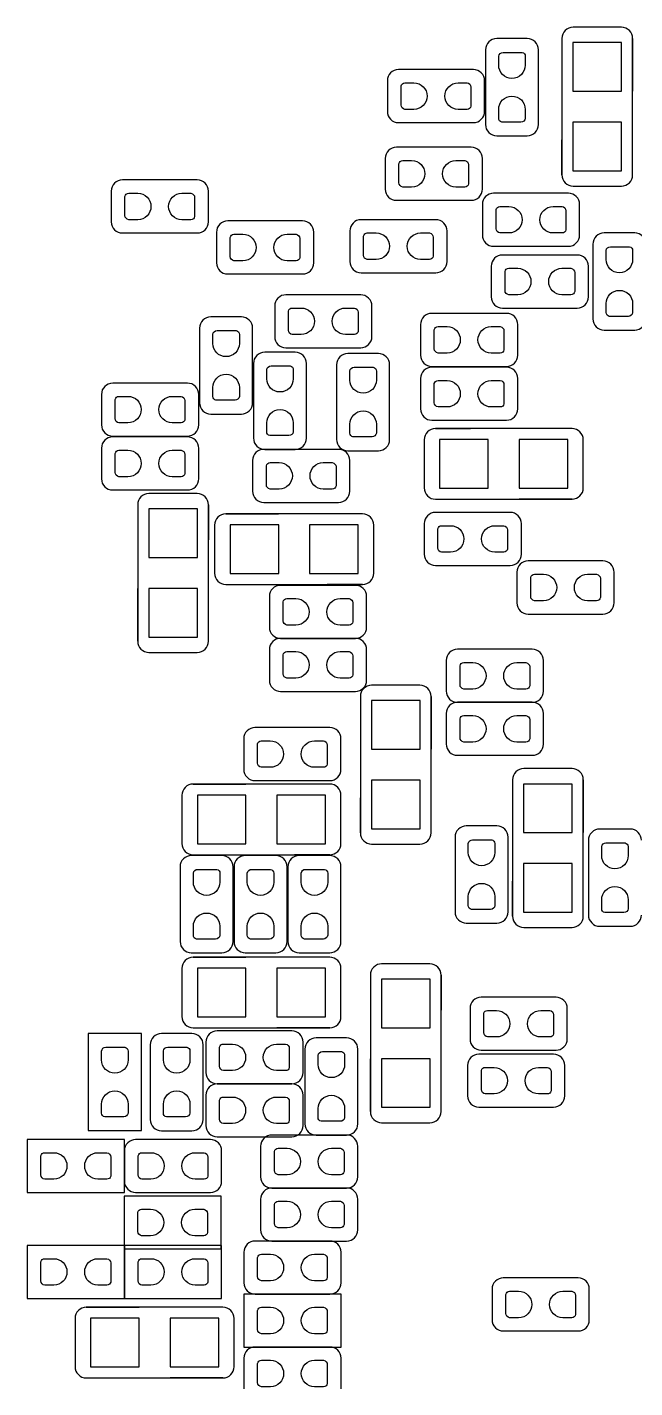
# Model space of a CAD drawing. Extents: x 24 to 162, y 5 to 143.
# Drawn here: x 42.16 to 49.03, y 13.54 to 28.94 of the extents above; entities that cross this region are included whole.
import ezdxf

# ---------------------------------------------------------------- set-up
doc = ezdxf.new("R2010")
doc.units = 0
for name, color, linetype in [('PG_ASSEMBLY_BOTTOM', 211, 'CONTINUOUS'), ('PG_SILKSCREEN_BOTTOM', 243, 'CONTINUOUS'), ('PIN_BOTTOM', 1, 'CONTINUOUS')]:
    doc.layers.add(name, color=color, linetype=linetype)

msp = doc.modelspace()

# ---------------------------------------------------------------- linework, layer by layer
at = {"layer": 'PG_ASSEMBLY_BOTTOM'}
for points in [[(47.470822, 28.814522, 0.414201), (47.343822, 28.687522, 0.414201)], [(47.944024, 28.687522, 0.41374), (47.817024, 28.814522, 0.41374)], [(48.335692, 28.944062, 0.414454), (48.208692, 28.817062, 0.414454)], [(49.008792, 28.817062, 0.414549), (48.881792, 28.944062, 0.414549)], [(46.360588, 28.464256, 0.41386), (46.233588, 28.337256, 0.41386)], [(47.333916, 28.337256, 0.413925), (47.206916, 28.464256, 0.413925)], [(46.233588, 27.991054, 0.414112), (46.360588, 27.864054, 0.414112)], [(47.206916, 27.864054, 0.414177), (47.333916, 27.991054, 0.414177)], [(47.343822, 27.841194, 0.414296), (47.470822, 27.714194, 0.414296)], [(47.817024, 27.714194, 0.413836), (47.944024, 27.841194, 0.413836)], [(46.335696, 27.584146, 0.414195), (46.208696, 27.457146, 0.414195)], [(47.30877, 27.457146, 0.414318), (47.18177, 27.584146, 0.414318)], [(48.208692, 27.271218, 0.414269), (48.335692, 27.144218, 0.414269)], [(48.881792, 27.144218, 0.414364), (49.008792, 27.271218, 0.414364)], [(43.23588, 27.214322, 0.414207), (43.10888, 27.087322, 0.414207)], [(44.209208, 27.087322, 0.414155), (44.082208, 27.214322, 0.414155)], [(46.208696, 27.110944, 0.414109), (46.335696, 26.983944, 0.414109)], [(47.18177, 26.983944, 0.414232), (47.30877, 27.110944, 0.414232)], [(47.43577, 27.064208, 0.414214), (47.30877, 26.937208, 0.414214)], [(48.408844, 26.937208, 0.414109), (48.281844, 27.064208, 0.414109)], [(43.10888, 26.74112, 0.413882), (43.23588, 26.61412, 0.413882)], [(44.082208, 26.61412, 0.413829), (44.209208, 26.74112, 0.413829)], [(44.426886, 26.75001, 0.414235), (44.299886, 26.62301, 0.414235)], [(45.400214, 26.62301, 0.414164), (45.273214, 26.75001, 0.414164)], [(45.935646, 26.764234, 0.413983), (45.808646, 26.637234, 0.413983)], [(46.90872, 26.637234, 0.41426), (46.78172, 26.764234, 0.41426)], [(47.30877, 26.591006, 0.414318), (47.43577, 26.464006, 0.414318)], [(48.281844, 26.464006, 0.414214), (48.408844, 26.591006, 0.414214)], [(48.685958, 26.61412, 0.414247), (48.558958, 26.48712, 0.414247)], [(49.15916, 26.48712, 0.414149), (49.03216, 26.61412, 0.414149)], [(47.5361, 26.364438, 0.414367), (47.4091, 26.237438, 0.414367)], [(48.509174, 26.237438, 0.414029), (48.382174, 26.364438, 0.414029)], [(44.299886, 26.276808, 0.413872), (44.426886, 26.149808, 0.413872)], [(45.273214, 26.149808, 0.413802), (45.400214, 26.276808, 0.413802)], [(45.808646, 26.291032, 0.414167), (45.935646, 26.164032, 0.414167)], [(46.78172, 26.164032, 0.414444), (46.90872, 26.291032, 0.414444)], [(45.085762, 25.914096, 0.414373), (44.958762, 25.787096, 0.414373)], [(46.058836, 25.787096, 0.414293), (45.931836, 25.914096, 0.414293)], [(47.4091, 25.891236, 0.414398), (47.5361, 25.764236, 0.414398)], [(48.382174, 25.764236, 0.41406), (48.509174, 25.891236, 0.41406)], [(44.235624, 25.664414, 0.414063), (44.108624, 25.537414, 0.414063)], [(44.708826, 25.537414, 0.41421), (44.581826, 25.664414, 0.41421)], [(46.736, 25.704292, 0.414438), (46.609, 25.577292, 0.414438)], [(47.709074, 25.577292, 0.414407), (47.582074, 25.704292, 0.414407)], [(48.558958, 25.641046, 0.414278), (48.685958, 25.514046, 0.414278)], [(49.03216, 25.514046, 0.41418), (49.15916, 25.641046, 0.41418)], [(44.958762, 25.440894, 0.414134), (45.085762, 25.313894, 0.414134)], [(45.931836, 25.313894, 0.414054), (46.058836, 25.440894, 0.414054)], [(44.845732, 25.264364, 0.414306), (44.718732, 25.137364, 0.414306)], [(45.318934, 25.137364, 0.414121), (45.191934, 25.264364, 0.414121)], [(45.785786, 25.249378, 0.414367), (45.658786, 25.122378, 0.414367)], [(46.258988, 25.122378, 0.414017), (46.131988, 25.249378, 0.414017)], [(46.609, 25.23109, 0.41402), (46.736, 25.10409, 0.41402)], [(47.582074, 25.10409, 0.413989), (47.709074, 25.23109, 0.413989)], [(46.736, 25.094438, 0.414214), (46.609, 24.967438, 0.414214)], [(47.709074, 24.967438, 0.414183), (47.582074, 25.094438, 0.414183)], [(43.125644, 24.914098, 0.414189), (42.998644, 24.787098, 0.414189)], [(44.098718, 24.787098, 0.414472), (43.971718, 24.914098, 0.414472)], [(44.108624, 24.69134, 0.414217), (44.235624, 24.56434, 0.414217)], [(44.581826, 24.56434, 0.414364), (44.708826, 24.69134, 0.414364)], [(46.609, 24.621236, 0.414244), (46.736, 24.494236, 0.414244)], [(47.582074, 24.494236, 0.414214), (47.709074, 24.621236, 0.414214)], [(42.998644, 24.440896, 0.413955), (43.125644, 24.313896, 0.413955)], [(43.971718, 24.313896, 0.414238), (44.098718, 24.440896, 0.414238)], [(46.777148, 24.400256, 0.414395), (46.650148, 24.273256, 0.414395)], [(48.449992, 24.273256, 0.41418), (48.322992, 24.400256, 0.41418)], [(43.125644, 24.304244, 0.413965), (42.998644, 24.177244, 0.413965)], [(44.098718, 24.177244, 0.414247), (43.971718, 24.304244, 0.414247)], [(44.718732, 24.29129, 0.414306), (44.845732, 24.16429, 0.414306)], [(45.191934, 24.16429, 0.414121), (45.318934, 24.29129, 0.414121)], [(45.658786, 24.276304, 0.41441), (45.785786, 24.149304, 0.41441)], [(46.131988, 24.149304, 0.41406), (46.258988, 24.276304, 0.41406)], [(44.835826, 24.16429, 0.414173), (44.708826, 24.03729, 0.414173)], [(45.8089, 24.03729, 0.413897), (45.6819, 24.16429, 0.413897)], [(42.998644, 23.831042, 0.41418), (43.125644, 23.704042, 0.41418)], [(43.971718, 23.704042, 0.414463), (44.098718, 23.831042, 0.414463)], [(46.650148, 23.726902, 0.414247), (46.777148, 23.599902, 0.414247)], [(48.322992, 23.599902, 0.414032), (48.449992, 23.726902, 0.414032)], [(43.535854, 23.664164, 0.414155), (43.408854, 23.537164, 0.414155)], [(44.209208, 23.537164, 0.414143), (44.082208, 23.664164, 0.414143)], [(44.708826, 23.691088, 0.41453), (44.835826, 23.564088, 0.41453)], [(45.6819, 23.564088, 0.414253), (45.8089, 23.691088, 0.414253)], [(44.406058, 23.434294, 0.414269), (44.279058, 23.307294, 0.414269)], [(46.078902, 23.307294, 0.414023), (45.951902, 23.434294, 0.414023)], [(46.776894, 23.450042, 0.414198), (46.649894, 23.323042, 0.414198)], [(47.750222, 23.323042, 0.414103), (47.623222, 23.450042, 0.414103)], [(46.649894, 22.97684, 0.413934), (46.776894, 22.84984, 0.413934)], [(47.623222, 22.84984, 0.413839), (47.750222, 22.97684, 0.413839)], [(47.82693, 22.900132, 0.414115), (47.69993, 22.773132, 0.414115)], [(48.800004, 22.773132, 0.4143), (48.673004, 22.900132, 0.4143)], [(44.279058, 22.76094, 0.414404), (44.406058, 22.63394, 0.414404)], [(45.951902, 22.63394, 0.414158), (46.078902, 22.76094, 0.414158)], [(45.025818, 22.624288, 0.414164), (44.898818, 22.497288, 0.414164)], [(45.998892, 22.497288, 0.413912), (45.871892, 22.624288, 0.413912)], [(47.69993, 22.42693, 0.414127), (47.82693, 22.29993, 0.414127)], [(48.673004, 22.29993, 0.414312), (48.800004, 22.42693, 0.414312)], [(44.898818, 22.151086, 0.414515), (45.025818, 22.024086, 0.414515)], [(45.871892, 22.024086, 0.414263), (45.998892, 22.151086, 0.414263)], [(43.408854, 21.99132, 0.414284), (43.535854, 21.86432, 0.414284)], [(44.082208, 21.86432, 0.414272), (44.209208, 21.99132, 0.414272)], [(45.025818, 22.024086, 0.414475), (44.898818, 21.897086, 0.414475)], [(45.998892, 21.897086, 0.414223), (45.871892, 22.024086, 0.414223)], [(47.027084, 21.900134, 0.414349), (46.900084, 21.773134, 0.414349)], [(48.000158, 21.773134, 0.41406), (47.873158, 21.900134, 0.41406)], [(44.898818, 21.550884, 0.414204), (45.025818, 21.423884, 0.414204)], [(45.871892, 21.423884, 0.413952), (45.998892, 21.550884, 0.413952)], [(46.055534, 21.493988, 0.414324), (45.928534, 21.366988, 0.414324)], [(46.728888, 21.366988, 0.414515), (46.601888, 21.493988, 0.414515)], [(46.900084, 21.426932, 0.414367), (47.027084, 21.299932, 0.414367)], [(47.873158, 21.299932, 0.414078), (48.000158, 21.426932, 0.414078)], [(47.027084, 21.300186, 0.414269), (46.900084, 21.173186, 0.414269)], [(48.000158, 21.173186, 0.41398), (47.873158, 21.300186, 0.41398)], [(44.73575, 21.014182, 0.414223), (44.60875, 20.887182, 0.414223)], [(45.708824, 20.887182, 0.41418), (45.581824, 21.014182, 0.41418)], [(46.900084, 20.826984, 0.414447), (47.027084, 20.699984, 0.414447)], [(47.873158, 20.699984, 0.414158), (48.000158, 20.826984, 0.414158)], [(44.60875, 20.54098, 0.414247), (44.73575, 20.41398, 0.414247)], [(45.581824, 20.41398, 0.414204), (45.708824, 20.54098, 0.414204)], [(47.776638, 20.54987, 0.414204), (47.649638, 20.42287, 0.414204)], [(48.449992, 20.42287, 0.414383), (48.322992, 20.54987, 0.414383)], [(44.03598, 20.374102, 0.414444), (43.90898, 20.247102, 0.414444)], [(45.708824, 20.247102, 0.414438), (45.581824, 20.374102, 0.414438)], [(47.126906, 19.900392, 0.414286), (46.999906, 19.773392, 0.414286)], [(47.600108, 19.773392, 0.413658), (47.473108, 19.900392, 0.413658)], [(45.928534, 19.821398, 0.414303), (46.055534, 19.694398, 0.414303)], [(46.601888, 19.694398, 0.414494), (46.728888, 19.821398, 0.414494)], [(48.635666, 19.864324, 0.414266), (48.508666, 19.737324, 0.414266)], [(49.108868, 19.737324, 0.414284), (48.981868, 19.864324, 0.414284)], [(43.90898, 19.701002, 0.41438), (44.03598, 19.574002, 0.41438)], [(45.581824, 19.574002, 0.414373), (45.708824, 19.701002, 0.414373)], [(44.01566, 19.56435, 0.414217), (43.88866, 19.43735, 0.414217)], [(44.488862, 19.43735, 0.414254), (44.361862, 19.56435, 0.414254)], [(44.625768, 19.56435, 0.414383), (44.498768, 19.43735, 0.414383)], [(45.09897, 19.43735, 0.414087), (44.97197, 19.56435, 0.414087)], [(45.235622, 19.56435, 0.414158), (45.108622, 19.43735, 0.414158)], [(45.708824, 19.43735, 0.414312), (45.581824, 19.56435, 0.414312)], [(46.999906, 18.927318, 0.414771), (47.126906, 18.800318, 0.414771)], [(47.473108, 18.800318, 0.41414), (47.600108, 18.927318, 0.41414)], [(47.649638, 18.877026, 0.414044), (47.776638, 18.750026, 0.414044)], [(48.322992, 18.750026, 0.414223), (48.449992, 18.877026, 0.414223)], [(48.508666, 18.89125, 0.414143), (48.635666, 18.76425, 0.414143)], [(48.981868, 18.76425, 0.414161), (49.108868, 18.89125, 0.414161)], [(43.88866, 18.591276, 0.414174), (44.01566, 18.464276, 0.414174)], [(44.361862, 18.464276, 0.41421), (44.488862, 18.591276, 0.41421)], [(44.498768, 18.591276, 0.41434), (44.625768, 18.464276, 0.41434)], [(44.97197, 18.464276, 0.414044), (45.09897, 18.591276, 0.414044)], [(45.108622, 18.591276, 0.414115), (45.235622, 18.464276, 0.414115)], [(45.581824, 18.464276, 0.414269), (45.708824, 18.591276, 0.414269)], [(44.03598, 18.414238, 0.414235), (43.90898, 18.287238, 0.414235)], [(45.708824, 18.287238, 0.414229), (45.581824, 18.414238, 0.414229)], [(46.169072, 18.339308, 0.41441), (46.042072, 18.212308, 0.41441)], [(46.842426, 18.212308, 0.41414), (46.715426, 18.339308, 0.41414)], [(47.295816, 17.961102, 0.414207), (47.168816, 17.834102, 0.414207)], [(48.26889, 17.834102, 0.414312), (48.14189, 17.961102, 0.414312)], [(43.90898, 17.740884, 0.414198), (44.03598, 17.613884, 0.414198)], [(45.581824, 17.613884, 0.414192), (45.708824, 17.740884, 0.414192)], [(44.306998, 17.580102, 0.414266), (44.179998, 17.453102, 0.414266)], [(45.280072, 17.453102, 0.414075), (45.153072, 17.580102, 0.414075)], [(43.676824, 17.549876, 0.414263), (43.549824, 17.422876, 0.414263)], [(44.150026, 17.422876, 0.414577), (44.023026, 17.549876, 0.414577)], [(45.426884, 17.500092, 0.414177), (45.299884, 17.373092, 0.414177)], [(45.900086, 17.373092, 0.414306), (45.773086, 17.500092, 0.414306)], [(47.168816, 17.4879, 0.414115), (47.295816, 17.3609, 0.414115)], [(48.14189, 17.3609, 0.41422), (48.26889, 17.4879, 0.41422)], [(47.268892, 17.315942, 0.41394), (47.141892, 17.188942, 0.41394)], [(48.241966, 17.188942, 0.414284), (48.114966, 17.315942, 0.414284)], [(44.179998, 17.1069, 0.414352), (44.306998, 16.9799, 0.414352)], [(45.153072, 16.9799, 0.414161), (45.280072, 17.1069, 0.414161)], [(44.306998, 16.980154, 0.414032), (44.179998, 16.853154, 0.414032)], [(45.280072, 16.853154, 0.414149), (45.153072, 16.980154, 0.414149)], [(47.141892, 16.84274, 0.414143), (47.268892, 16.71574, 0.414143)], [(48.114966, 16.71574, 0.414487), (48.241966, 16.84274, 0.414487)], [(46.042072, 16.666464, 0.414287), (46.169072, 16.539464, 0.414287)], [(46.715426, 16.539464, 0.414017), (46.842426, 16.666464, 0.414017)], [(43.549824, 16.576802, 0.413851), (43.676824, 16.449802, 0.413851)], [(44.023026, 16.449802, 0.414164), (44.150026, 16.576802, 0.414164)], [(44.179998, 16.506952, 0.414278), (44.306998, 16.379952, 0.414278)], [(45.153072, 16.379952, 0.414395), (45.280072, 16.506952, 0.414395)], [(45.299884, 16.527018, 0.414121), (45.426884, 16.400018, 0.414121)], [(45.773086, 16.400018, 0.41425), (45.900086, 16.527018, 0.41425)], [(43.38574, 16.34998, 0.414364), (43.25874, 16.22298, 0.414364)], [(44.358814, 16.22298, 0.414352), (44.231814, 16.34998, 0.414352)], [(44.927012, 16.400018, 0.414417), (44.800012, 16.273018, 0.414417)], [(45.900086, 16.273018, 0.414183), (45.773086, 16.400018, 0.414183)], [(43.25874, 15.876778, 0.414075), (43.38574, 15.749778, 0.414075)], [(44.231814, 15.749778, 0.414063), (44.358814, 15.876778, 0.414063)], [(44.800012, 15.926816, 0.414244), (44.927012, 15.799816, 0.414244)], [(45.773086, 15.799816, 0.414011), (45.900086, 15.926816, 0.414011)], [(44.927012, 15.80007, 0.414337), (44.800012, 15.67307, 0.414337)], [(45.900086, 15.67307, 0.414103), (45.773086, 15.80007, 0.414103)], [(44.800012, 15.326868, 0.414324), (44.927012, 15.199868, 0.414324)], [(45.773086, 15.199868, 0.414091), (45.900086, 15.326868, 0.414091)], [(44.73702, 15.200122, 0.414269), (44.61002, 15.073122, 0.414269)], [(45.710094, 15.073122, 0.414011), (45.583094, 15.200122, 0.414011)], [(44.61002, 14.72692, 0.414417), (44.73702, 14.59992, 0.414417)], [(45.583094, 14.59992, 0.414158), (45.710094, 14.72692, 0.414158)], [(47.545752, 14.781784, 0.414284), (47.418752, 14.654784, 0.414284)], [(48.518826, 14.654784, 0.414014), (48.391826, 14.781784, 0.414014)], [(42.827194, 14.450314, 0.414293), (42.700194, 14.323314, 0.414293)], [(44.499784, 14.323314, 0.414327), (44.372784, 14.450314, 0.414327)], [(47.418752, 14.308582, 0.414413), (47.545752, 14.181582, 0.414413)], [(48.391826, 14.181582, 0.414143), (48.518826, 14.308582, 0.414143)], [(44.73702, 14.000226, 0.414109), (44.61002, 13.873226, 0.414109)], [(45.710094, 13.873226, 0.413851), (45.583094, 14.000226, 0.413851)], [(42.700194, 13.77696, 0.41449), (42.827194, 13.64996, 0.41449)], [(44.372784, 13.64996, 0.414524), (44.499784, 13.77696, 0.414524)]]:
    msp.add_lwpolyline(points, format="xyb", dxfattribs=at)
for points in [[(47.817024, 28.814522), (47.470822, 28.814522)], [(48.208692, 28.817062), (48.208692, 27.271218)], [(48.881792, 28.944062), (48.335692, 28.944062)], [(49.008792, 27.271218), (49.008792, 28.817062)], [(47.343822, 28.687522), (47.343822, 27.841194)], [(47.944024, 27.841194), (47.944024, 28.687522)], [(47.206916, 28.464256), (46.360588, 28.464256)], [(46.233588, 28.337256), (46.233588, 27.991054)], [(47.333916, 27.991054), (47.333916, 28.337256)], [(46.360588, 27.864054), (47.206916, 27.864054)], [(47.18177, 27.584146), (46.335696, 27.584146)], [(47.470822, 27.714194), (47.817024, 27.714194)], [(46.208696, 27.457146), (46.208696, 27.110944)], [(47.30877, 27.110944), (47.30877, 27.457146)], [(44.082208, 27.214322), (43.23588, 27.214322)], [(48.335692, 27.144218), (48.881792, 27.144218)], [(43.10888, 27.087322), (43.10888, 26.74112)], [(44.209208, 26.74112), (44.209208, 27.087322)], [(46.335696, 26.983944), (47.18177, 26.983944)], [(48.281844, 27.064208), (47.43577, 27.064208)], [(47.30877, 26.937208), (47.30877, 26.591006)], [(48.408844, 26.591006), (48.408844, 26.937208)], [(45.273214, 26.75001), (44.426886, 26.75001)], [(46.78172, 26.764234), (45.935646, 26.764234)], [(43.23588, 26.61412), (44.082208, 26.61412)], [(44.299886, 26.62301), (44.299886, 26.276808)], [(45.400214, 26.276808), (45.400214, 26.62301)], [(45.808646, 26.637234), (45.808646, 26.291032)], [(46.90872, 26.291032), (46.90872, 26.637234)], [(49.03216, 26.61412), (48.685958, 26.61412)], [(47.43577, 26.464006), (48.281844, 26.464006)], [(48.382174, 26.364438), (47.5361, 26.364438)], [(48.558958, 26.48712), (48.558958, 25.641046)], [(47.4091, 26.237438), (47.4091, 25.891236)], [(48.509174, 25.891236), (48.509174, 26.237438)], [(44.426886, 26.149808), (45.273214, 26.149808)], [(45.935646, 26.164032), (46.78172, 26.164032)], [(45.931836, 25.914096), (45.085762, 25.914096)], [(44.958762, 25.787096), (44.958762, 25.440894)], [(46.058836, 25.440894), (46.058836, 25.787096)], [(47.5361, 25.764236), (48.382174, 25.764236)], [(44.581826, 25.664414), (44.235624, 25.664414)], [(46.609, 25.577292), (46.609, 25.23109)], [(47.582074, 25.704292), (46.736, 25.704292)], [(47.709074, 25.23109), (47.709074, 25.577292)], [(44.108624, 25.537414), (44.108624, 24.69134)], [(44.708826, 24.69134), (44.708826, 25.537414)], [(48.685958, 25.514046), (49.03216, 25.514046)], [(45.085762, 25.313894), (45.931836, 25.313894)], [(44.718732, 25.137364), (44.718732, 24.29129)], [(45.191934, 25.264364), (44.845732, 25.264364)], [(45.318934, 24.29129), (45.318934, 25.137364)], [(45.658786, 25.122378), (45.658786, 24.276304)], [(46.131988, 25.249378), (45.785786, 25.249378)], [(46.258988, 24.276304), (46.258988, 25.122378)], [(46.609, 24.967438), (46.609, 24.621236)], [(46.736, 25.10409), (47.582074, 25.10409)], [(47.582074, 25.094438), (46.736, 25.094438)], [(47.709074, 24.621236), (47.709074, 24.967438)], [(43.971718, 24.914098), (43.125644, 24.914098)], [(42.998644, 24.787098), (42.998644, 24.440896)], [(44.098718, 24.440896), (44.098718, 24.787098)], [(44.235624, 24.56434), (44.581826, 24.56434)], [(46.736, 24.494236), (47.582074, 24.494236)], [(48.322992, 24.400256), (46.777148, 24.400256)], [(43.125644, 24.313896), (43.971718, 24.313896)], [(43.971718, 24.304244), (43.125644, 24.304244)], [(46.650148, 24.273256), (46.650148, 23.726902)], [(48.449992, 23.726902), (48.449992, 24.273256)], [(42.998644, 24.177244), (42.998644, 23.831042)], [(44.098718, 23.831042), (44.098718, 24.177244)], [(44.708826, 24.03729), (44.708826, 23.691088)], [(45.6819, 24.16429), (44.835826, 24.16429)], [(44.845732, 24.16429), (45.191934, 24.16429)], [(45.785786, 24.149304), (46.131988, 24.149304)], [(45.8089, 23.691088), (45.8089, 24.03729)], [(43.125644, 23.704042), (43.971718, 23.704042)], [(44.082208, 23.664164), (43.535854, 23.664164)], [(46.777148, 23.599902), (48.322992, 23.599902)], [(43.408854, 23.537164), (43.408854, 21.99132)], [(44.209208, 21.99132), (44.209208, 23.537164)], [(45.951902, 23.434294), (44.406058, 23.434294)], [(44.835826, 23.564088), (45.6819, 23.564088)], [(47.623222, 23.450042), (46.776894, 23.450042)], [(44.279058, 23.307294), (44.279058, 22.76094)], [(46.078902, 22.76094), (46.078902, 23.307294)], [(46.649894, 23.323042), (46.649894, 22.97684)], [(47.750222, 22.97684), (47.750222, 23.323042)], [(46.776894, 22.84984), (47.623222, 22.84984)], [(48.673004, 22.900132), (47.82693, 22.900132)], [(47.69993, 22.773132), (47.69993, 22.42693)], [(48.800004, 22.42693), (48.800004, 22.773132)], [(44.406058, 22.63394), (45.951902, 22.63394)], [(44.898818, 22.497288), (44.898818, 22.151086)], [(45.871892, 22.624288), (45.025818, 22.624288)], [(45.998892, 22.151086), (45.998892, 22.497288)], [(47.82693, 22.29993), (48.673004, 22.29993)], [(44.898818, 21.897086), (44.898818, 21.550884)], [(45.025818, 22.024086), (45.871892, 22.024086)], [(45.871892, 22.024086), (45.025818, 22.024086)], [(45.998892, 21.550884), (45.998892, 21.897086)], [(47.873158, 21.900134), (47.027084, 21.900134)], [(43.535854, 21.86432), (44.082208, 21.86432)], [(46.900084, 21.773134), (46.900084, 21.426932)], [(48.000158, 21.426932), (48.000158, 21.773134)], [(45.025818, 21.423884), (45.871892, 21.423884)], [(46.601888, 21.493988), (46.055534, 21.493988)], [(45.928534, 21.366988), (45.928534, 19.821398)], [(46.728888, 19.821398), (46.728888, 21.366988)], [(47.873158, 21.300186), (47.027084, 21.300186)], [(47.027084, 21.299932), (47.873158, 21.299932)], [(46.900084, 21.173186), (46.900084, 20.826984)], [(48.000158, 20.826984), (48.000158, 21.173186)], [(45.581824, 21.014182), (44.73575, 21.014182)], [(44.60875, 20.887182), (44.60875, 20.54098)], [(45.708824, 20.54098), (45.708824, 20.887182)], [(47.027084, 20.699984), (47.873158, 20.699984)], [(48.322992, 20.54987), (47.776638, 20.54987)], [(45.581824, 20.374102), (44.03598, 20.374102)], [(44.73575, 20.41398), (45.581824, 20.41398)], [(47.649638, 20.42287), (47.649638, 18.877026)], [(48.449992, 18.877026), (48.449992, 20.42287)], [(43.90898, 20.247102), (43.90898, 19.701002)], [(45.708824, 19.701002), (45.708824, 20.247102)], [(47.473108, 19.900392), (47.126906, 19.900392)], [(46.999906, 19.773392), (46.999906, 18.927318)], [(47.600108, 18.927318), (47.600108, 19.773392)], [(48.508666, 19.737324), (48.508666, 18.89125)], [(48.981868, 19.864324), (48.635666, 19.864324)], [(44.03598, 19.574002), (45.581824, 19.574002)], [(46.055534, 19.694398), (46.601888, 19.694398)], [(43.88866, 19.43735), (43.88866, 18.591276)], [(44.361862, 19.56435), (44.01566, 19.56435)], [(44.488862, 18.591276), (44.488862, 19.43735)], [(44.498768, 19.43735), (44.498768, 18.591276)], [(44.97197, 19.56435), (44.625768, 19.56435)], [(45.09897, 18.591276), (45.09897, 19.43735)], [(45.108622, 19.43735), (45.108622, 18.591276)], [(45.581824, 19.56435), (45.235622, 19.56435)], [(45.708824, 18.591276), (45.708824, 19.43735)], [(47.126906, 18.800318), (47.473108, 18.800318)], [(47.776638, 18.750026), (48.322992, 18.750026)], [(48.635666, 18.76425), (48.981868, 18.76425)], [(44.01566, 18.464276), (44.361862, 18.464276)], [(45.581824, 18.414238), (44.03598, 18.414238)], [(44.625768, 18.464276), (44.97197, 18.464276)], [(45.235622, 18.464276), (45.581824, 18.464276)], [(46.715426, 18.339308), (46.169072, 18.339308)], [(43.90898, 18.287238), (43.90898, 17.740884)], [(45.708824, 17.740884), (45.708824, 18.287238)], [(46.042072, 18.212308), (46.042072, 16.666464)], [(46.842426, 16.666464), (46.842426, 18.212308)], [(48.14189, 17.961102), (47.295816, 17.961102)], [(47.168816, 17.834102), (47.168816, 17.4879)], [(48.26889, 17.4879), (48.26889, 17.834102)], [(44.03598, 17.613884), (45.581824, 17.613884)], [(45.153072, 17.580102), (44.306998, 17.580102)], [(43.450002, 17.549876), (42.850054, 17.549876)], [(42.850054, 17.549876), (42.850054, 16.450056)], [(43.450002, 16.450056), (43.450002, 17.549876)], [(43.549824, 17.422876), (43.549824, 16.576802)], [(44.023026, 17.549876), (43.676824, 17.549876)], [(44.150026, 16.576802), (44.150026, 17.422876)], [(44.179998, 17.453102), (44.179998, 17.1069)], [(45.280072, 17.1069), (45.280072, 17.453102)], [(45.773086, 17.500092), (45.426884, 17.500092)], [(45.299884, 17.373092), (45.299884, 16.527018)], [(45.900086, 16.527018), (45.900086, 17.373092)], [(48.114966, 17.315942), (47.268892, 17.315942)], [(47.295816, 17.3609), (48.14189, 17.3609)], [(47.141892, 17.188942), (47.141892, 16.84274)], [(48.241966, 16.84274), (48.241966, 17.188942)], [(45.153072, 16.980154), (44.306998, 16.980154)], [(44.306998, 16.9799), (45.153072, 16.9799)], [(44.179998, 16.853154), (44.179998, 16.506952)], [(45.280072, 16.506952), (45.280072, 16.853154)], [(47.268892, 16.71574), (48.114966, 16.71574)], [(46.169072, 16.539464), (46.715426, 16.539464)], [(43.25874, 16.34998), (42.15892, 16.34998)], [(42.15892, 16.34998), (42.15892, 15.750032)], [(42.850054, 16.450056), (43.450002, 16.450056)], [(43.25874, 15.750032), (43.25874, 16.34998)], [(44.231814, 16.34998), (43.38574, 16.34998)], [(43.676824, 16.449802), (44.023026, 16.449802)], [(44.306998, 16.379952), (45.153072, 16.379952)], [(45.773086, 16.400018), (44.927012, 16.400018)], [(45.426884, 16.400018), (45.773086, 16.400018)], [(43.25874, 16.22298), (43.25874, 15.876778)], [(44.358814, 15.876778), (44.358814, 16.22298)], [(44.800012, 16.273018), (44.800012, 15.926816)], [(45.900086, 15.926816), (45.900086, 16.273018)], [(42.15892, 15.750032), (43.25874, 15.750032)], [(43.38574, 15.749778), (44.231814, 15.749778)], [(45.773086, 15.80007), (44.927012, 15.80007)], [(44.927012, 15.799816), (45.773086, 15.799816)], [(44.354242, 15.7099), (43.254422, 15.7099)], [(43.254422, 15.7099), (43.254422, 15.109952)], [(44.354242, 15.109952), (44.354242, 15.7099)], [(44.800012, 15.67307), (44.800012, 15.326868)], [(45.900086, 15.326868), (45.900086, 15.67307)], [(43.25874, 15.150084), (42.15892, 15.150084)], [(42.15892, 15.150084), (42.15892, 14.549882)], [(43.254422, 15.109952), (44.354242, 15.109952)], [(43.25874, 14.549882), (43.25874, 15.150084)], [(44.358814, 15.150084), (43.258994, 15.150084)], [(43.258994, 15.150084), (43.258994, 14.549882)], [(44.358814, 14.549882), (44.358814, 15.150084)], [(45.583094, 15.200122), (44.73702, 15.200122)], [(44.927012, 15.199868), (45.773086, 15.199868)], [(44.61002, 15.073122), (44.61002, 14.72692)], [(45.710094, 14.72692), (45.710094, 15.073122)], [(47.418752, 14.654784), (47.418752, 14.308582)], [(48.391826, 14.781784), (47.545752, 14.781784)], [(48.518826, 14.308582), (48.518826, 14.654784)], [(42.15892, 14.549882), (43.25874, 14.549882)], [(43.258994, 14.549882), (44.358814, 14.549882)], [(45.70984, 14.59992), (44.61002, 14.59992)], [(44.61002, 14.59992), (44.61002, 13.999972)], [(44.73702, 14.59992), (45.583094, 14.59992)], [(45.70984, 13.999972), (45.70984, 14.59992)], [(44.372784, 14.450314), (42.827194, 14.450314)], [(42.700194, 14.323314), (42.700194, 13.77696)], [(44.499784, 13.77696), (44.499784, 14.323314)], [(47.545752, 14.181582), (48.391826, 14.181582)], [(44.61002, 13.999972), (45.70984, 13.999972)], [(44.61002, 13.873226), (44.61002, 13.527024)], [(45.583094, 14.000226), (44.73702, 14.000226)], [(45.710094, 13.527024), (45.710094, 13.873226)], [(42.827194, 13.64996), (44.372784, 13.64996)]]:
    msp.add_lwpolyline(points, dxfattribs=at)
at = {"layer": 'PG_SILKSCREEN_BOTTOM'}
for points in [[(48.335692, 28.944062, 0.414454), (48.208692, 28.817062, 0.414454)], [(49.008792, 28.817062, 0.414549), (48.881792, 28.944062, 0.414549)], [(48.208692, 27.271218, 0.414269), (48.335692, 27.144218, 0.414269)], [(48.881792, 27.144218, 0.414364), (49.008792, 27.271218, 0.414364)], [(46.777148, 24.400256, 0.414395), (46.650148, 24.273256, 0.414395)], [(48.449992, 24.273256, 0.41418), (48.322992, 24.400256, 0.41418)], [(46.650148, 23.726902, 0.414247), (46.777148, 23.599902, 0.414247)], [(48.322992, 23.599902, 0.414032), (48.449992, 23.726902, 0.414032)], [(43.535854, 23.664164, 0.414155), (43.408854, 23.537164, 0.414155)], [(44.209208, 23.537164, 0.414143), (44.082208, 23.664164, 0.414143)], [(44.406058, 23.434294, 0.414269), (44.279058, 23.307294, 0.414269)], [(46.078902, 23.307294, 0.414023), (45.951902, 23.434294, 0.414023)], [(44.279058, 22.76094, 0.414404), (44.406058, 22.63394, 0.414404)], [(45.951902, 22.63394, 0.414158), (46.078902, 22.76094, 0.414158)], [(43.408854, 21.99132, 0.414284), (43.535854, 21.86432, 0.414284)], [(44.082208, 21.86432, 0.414272), (44.209208, 21.99132, 0.414272)], [(46.055534, 21.493988, 0.414324), (45.928534, 21.366988, 0.414324)], [(46.728888, 21.366988, 0.414515), (46.601888, 21.493988, 0.414515)], [(47.776638, 20.54987, 0.414204), (47.649638, 20.42287, 0.414204)], [(48.449992, 20.42287, 0.414383), (48.322992, 20.54987, 0.414383)], [(44.03598, 20.374102, 0.414444), (43.90898, 20.247102, 0.414444)], [(45.708824, 20.247102, 0.414438), (45.581824, 20.374102, 0.414438)], [(45.928534, 19.821398, 0.414303), (46.055534, 19.694398, 0.414303)], [(46.601888, 19.694398, 0.414494), (46.728888, 19.821398, 0.414494)], [(43.90898, 19.701002, 0.41438), (44.03598, 19.574002, 0.41438)], [(45.581824, 19.574002, 0.414373), (45.708824, 19.701002, 0.414373)], [(47.649638, 18.877026, 0.414044), (47.776638, 18.750026, 0.414044)], [(48.322992, 18.750026, 0.414223), (48.449992, 18.877026, 0.414223)], [(44.03598, 18.414238, 0.414235), (43.90898, 18.287238, 0.414235)], [(45.708824, 18.287238, 0.414229), (45.581824, 18.414238, 0.414229)], [(46.169072, 18.339308, 0.41441), (46.042072, 18.212308, 0.41441)], [(46.842426, 18.212308, 0.41414), (46.715426, 18.339308, 0.41414)], [(43.90898, 17.740884, 0.414198), (44.03598, 17.613884, 0.414198)], [(45.581824, 17.613884, 0.414192), (45.708824, 17.740884, 0.414192)], [(46.042072, 16.666464, 0.414287), (46.169072, 16.539464, 0.414287)], [(46.715426, 16.539464, 0.414017), (46.842426, 16.666464, 0.414017)], [(42.827194, 14.450314, 0.414293), (42.700194, 14.323314, 0.414293)], [(44.499784, 14.323314, 0.414327), (44.372784, 14.450314, 0.414327)], [(42.700194, 13.77696, 0.41449), (42.827194, 13.64996, 0.41449)], [(44.372784, 13.64996, 0.414524), (44.499784, 13.77696, 0.414524)]]:
    msp.add_lwpolyline(points, format="xyb", dxfattribs=at)
for points in [[(48.208692, 28.817062), (48.208692, 28.419552)], [(48.881792, 28.944062), (48.335692, 28.944062)], [(49.008792, 28.817062), (49.008792, 28.2194)], [(49.008792, 27.271218), (49.008792, 27.86888)], [(48.208692, 27.271218), (48.208692, 27.668982)], [(48.335692, 27.144218), (48.881792, 27.144218)], [(46.777148, 24.400256), (47.174912, 24.400256)], [(48.322992, 24.400256), (47.925228, 24.400256)], [(46.650148, 24.273256), (46.650148, 23.726902)], [(48.449992, 23.726902), (48.449992, 24.273256)], [(44.082208, 23.664164), (43.535854, 23.664164)], [(46.777148, 23.599902), (47.37481, 23.599902)], [(48.322992, 23.599902), (47.72533, 23.599902)], [(43.408854, 23.537164), (43.408854, 22.939502)], [(44.209208, 23.537164), (44.209208, 23.1394)], [(44.406058, 23.434294), (45.00372, 23.434294)], [(45.951902, 23.434294), (45.353986, 23.434294)], [(44.279058, 23.307294), (44.279058, 22.76094)], [(46.078902, 22.76094), (46.078902, 23.307294)], [(43.408854, 21.99132), (43.408854, 22.588982)], [(44.406058, 22.63394), (44.803568, 22.63394)], [(45.951902, 22.63394), (45.554138, 22.63394)], [(44.209208, 21.99132), (44.209208, 22.38883)], [(43.535854, 21.86432), (44.082208, 21.86432)], [(46.601888, 21.493988), (46.055534, 21.493988)], [(45.928534, 21.366988), (45.928534, 20.969478)], [(46.728888, 21.366988), (46.728888, 20.76958)], [(48.322992, 20.54987), (47.776638, 20.54987)], [(44.03598, 20.374102), (44.633642, 20.374102)], [(45.581824, 20.374102), (44.984162, 20.374102)], [(46.728888, 19.821398), (46.728888, 20.41906)], [(47.649638, 20.42287), (47.649638, 20.02536)], [(48.449992, 20.42287), (48.449992, 19.825208)], [(43.90898, 20.247102), (43.90898, 19.701002)], [(45.708824, 19.701002), (45.708824, 20.247102)], [(45.928534, 19.821398), (45.928534, 20.218908)], [(44.03598, 19.574002), (44.43349, 19.574002)], [(45.581824, 19.574002), (45.18406, 19.574002)], [(46.055534, 19.694398), (46.601888, 19.694398)], [(48.449992, 18.877026), (48.449992, 19.474688)], [(47.649638, 18.877026), (47.649638, 19.27479)], [(47.776638, 18.750026), (48.322992, 18.750026)], [(44.03598, 18.414238), (44.633642, 18.414238)], [(45.581824, 18.414238), (44.984162, 18.414238)], [(46.715426, 18.339308), (46.169072, 18.339308)], [(43.90898, 18.287238), (43.90898, 17.740884)], [(45.708824, 17.740884), (45.708824, 18.287238)], [(46.042072, 18.212308), (46.042072, 17.614646)], [(46.842426, 18.212308), (46.842426, 17.814544)], [(44.03598, 17.613884), (44.633642, 17.613884)], [(45.581824, 17.613884), (44.984162, 17.613884)], [(46.042072, 16.666464), (46.042072, 17.264126)], [(46.842426, 16.666464), (46.842426, 17.064228)], [(46.169072, 16.539464), (46.715426, 16.539464)], [(42.827194, 14.450314), (43.424602, 14.450314)], [(44.372784, 14.450314), (43.775122, 14.450314)], [(42.700194, 14.323314), (42.700194, 13.77696)], [(44.499784, 13.77696), (44.499784, 14.323314)], [(42.827194, 13.64996), (43.424602, 13.64996)], [(44.372784, 13.64996), (43.775122, 13.64996)]]:
    msp.add_lwpolyline(points, dxfattribs=at)
at = {"layer": 'PIN_BOTTOM'}
for points in [[(47.493682, 28.514294), (47.493682, 28.615894, -0.375524), (47.542196, 28.658312), (47.758096, 28.658312, -0.365016), (47.79391, 28.615894), (47.79391, 28.514294, -0.99984)], [(46.533816, 28.014168), (46.432216, 28.014168, -0.375524), (46.389798, 28.062682), (46.389798, 28.278582, -0.365016), (46.432216, 28.314396), (46.533816, 28.314396, -0.99984)], [(47.034196, 28.314396), (47.135796, 28.314396, -0.375524), (47.178214, 28.265882), (47.178214, 28.049982, -0.365016), (47.135796, 28.014168), (47.034196, 28.014168, -0.99984)], [(47.79391, 28.013914), (47.79391, 27.912314, -0.375524), (47.745396, 27.869896), (47.529496, 27.869896, -0.365016), (47.493682, 27.912314), (47.493682, 28.013914, -0.99984)], [(46.50867, 27.134058), (46.40707, 27.134058, -0.375524), (46.364652, 27.182572), (46.364652, 27.398472, -0.365016), (46.40707, 27.434286), (46.50867, 27.434286, -0.99984)], [(47.00905, 27.434286), (47.11065, 27.434286, -0.375524), (47.153068, 27.385772), (47.153068, 27.169872, -0.365016), (47.11065, 27.134058), (47.00905, 27.134058, -0.99984)], [(43.4086, 26.76398), (43.307, 26.76398, -0.375524), (43.264582, 26.812494), (43.264582, 27.028394, -0.365016), (43.307, 27.064208), (43.4086, 27.064208, -0.99984)], [(43.90898, 27.064208), (44.01058, 27.064208, -0.375524), (44.052998, 27.015694), (44.052998, 26.799794, -0.365016), (44.01058, 26.76398), (43.90898, 26.76398, -0.99984)], [(47.608744, 26.61412), (47.507144, 26.61412, -0.375524), (47.464726, 26.662634), (47.464726, 26.878534, -0.365016), (47.507144, 26.914348), (47.608744, 26.914348, -0.99984)], [(48.109124, 26.914348), (48.210724, 26.914348, -0.375524), (48.253142, 26.865834), (48.253142, 26.649934, -0.365016), (48.210724, 26.61412), (48.109124, 26.61412, -0.99984)], [(44.599606, 26.299668), (44.498006, 26.299668, -0.375524), (44.455588, 26.348182), (44.455588, 26.564082, -0.365016), (44.498006, 26.599896), (44.599606, 26.599896, -0.99984)], [(45.099986, 26.599896), (45.201586, 26.599896, -0.375524), (45.244004, 26.551382), (45.244004, 26.335482, -0.365016), (45.201586, 26.299668), (45.099986, 26.299668, -0.99984)], [(46.10862, 26.314146), (46.00702, 26.314146, -0.375524), (45.964602, 26.36266), (45.964602, 26.57856, -0.365016), (46.00702, 26.614374), (46.10862, 26.614374, -0.99984)], [(46.609, 26.614374), (46.7106, 26.614374, -0.375524), (46.753018, 26.56586), (46.753018, 26.34996, -0.365016), (46.7106, 26.314146), (46.609, 26.314146, -0.99984)], [(48.708818, 26.3144), (48.708818, 26.416, -0.375524), (48.757332, 26.458418), (48.973232, 26.458418, -0.365016), (49.009046, 26.416), (49.009046, 26.3144, -0.99984)], [(47.70882, 25.914096), (47.60722, 25.914096, -0.375524), (47.564802, 25.96261), (47.564802, 26.17851, -0.365016), (47.60722, 26.214324), (47.70882, 26.214324, -0.99984)], [(48.2092, 26.214324), (48.3108, 26.214324, -0.375524), (48.353218, 26.16581), (48.353218, 25.94991, -0.365016), (48.3108, 25.914096), (48.2092, 25.914096, -0.99984)], [(49.009046, 25.81402), (49.009046, 25.71242, -0.375524), (48.960532, 25.670002), (48.744632, 25.670002, -0.365016), (48.708818, 25.71242), (48.708818, 25.81402, -0.99984)], [(45.258736, 25.464008), (45.157136, 25.464008, -0.375524), (45.114718, 25.512522), (45.114718, 25.728422, -0.365016), (45.157136, 25.764236), (45.258736, 25.764236, -0.99984)], [(45.759116, 25.764236), (45.860716, 25.764236, -0.375524), (45.903134, 25.715722), (45.903134, 25.499822, -0.365016), (45.860716, 25.464008), (45.759116, 25.464008, -0.99984)], [(44.258738, 25.36444), (44.258738, 25.46604, -0.375524), (44.307252, 25.508458), (44.523152, 25.508458, -0.365016), (44.558966, 25.46604), (44.558966, 25.36444, -0.99984)], [(46.90872, 25.254204), (46.80712, 25.254204, -0.375524), (46.764702, 25.302718), (46.764702, 25.518618, -0.365016), (46.80712, 25.554432), (46.90872, 25.554432, -0.99984)], [(47.4091, 25.554432), (47.5107, 25.554432, -0.375524), (47.553118, 25.505918), (47.553118, 25.290018, -0.365016), (47.5107, 25.254204), (47.4091, 25.254204, -0.99984)], [(44.558966, 24.86406), (44.558966, 24.76246, -0.375524), (44.510452, 24.720042), (44.294552, 24.720042, -0.365016), (44.258738, 24.76246), (44.258738, 24.86406, -0.99984)], [(44.868846, 24.96439), (44.868846, 25.06599, -0.375524), (44.91736, 25.108408), (45.13326, 25.108408, -0.365016), (45.169074, 25.06599), (45.169074, 24.96439, -0.99984)], [(45.8089, 24.949404), (45.8089, 25.051004, -0.375524), (45.857414, 25.093422), (46.073314, 25.093422, -0.365016), (46.109128, 25.051004), (46.109128, 24.949404, -0.99984)], [(46.90872, 24.644096), (46.80712, 24.644096, -0.375524), (46.764702, 24.69261), (46.764702, 24.90851, -0.365016), (46.80712, 24.944324), (46.90872, 24.944324, -0.99984)], [(47.4091, 24.944324), (47.5107, 24.944324, -0.375524), (47.553118, 24.89581), (47.553118, 24.67991, -0.365016), (47.5107, 24.644096), (47.4091, 24.644096, -0.99984)], [(43.298618, 24.46401), (43.197018, 24.46401, -0.375524), (43.1546, 24.512524), (43.1546, 24.728424, -0.365016), (43.197018, 24.764238), (43.298618, 24.764238, -0.99984)], [(43.798998, 24.764238), (43.900598, 24.764238, -0.375524), (43.943016, 24.715724), (43.943016, 24.499824, -0.365016), (43.900598, 24.46401), (43.798998, 24.46401, -0.99984)], [(45.169074, 24.46401), (45.169074, 24.36241, -0.375524), (45.12056, 24.319992), (44.90466, 24.319992, -0.365016), (44.868846, 24.36241), (44.868846, 24.46401, -0.99984)], [(46.109128, 24.449024), (46.109128, 24.347424, -0.375524), (46.060614, 24.305006), (45.844714, 24.305006, -0.365016), (45.8089, 24.347424), (45.8089, 24.449024, -0.99984)], [(43.298618, 23.854156), (43.197018, 23.854156, -0.375524), (43.1546, 23.90267), (43.1546, 24.11857, -0.365016), (43.197018, 24.154384), (43.298618, 24.154384, -0.99984)], [(43.798998, 24.154384), (43.900598, 24.154384, -0.375524), (43.943016, 24.10587), (43.943016, 23.88997, -0.365016), (43.900598, 23.854156), (43.798998, 23.854156, -0.99984)], [(45.0088, 23.714202), (44.9072, 23.714202, -0.375524), (44.864782, 23.762716), (44.864782, 23.978616, -0.365016), (44.9072, 24.01443), (45.0088, 24.01443, -0.99984)], [(45.50918, 24.01443), (45.61078, 24.01443, -0.375524), (45.653198, 23.965916), (45.653198, 23.750016, -0.365016), (45.61078, 23.714202), (45.50918, 23.714202, -0.99984)], [(46.949614, 22.9997), (46.848014, 22.9997, -0.375524), (46.805596, 23.048214), (46.805596, 23.264114, -0.365016), (46.848014, 23.299928), (46.949614, 23.299928, -0.99984)], [(47.449994, 23.299928), (47.551594, 23.299928, -0.375524), (47.594012, 23.251414), (47.594012, 23.035514, -0.365016), (47.551594, 22.9997), (47.449994, 22.9997, -0.99984)], [(47.99965, 22.44979), (47.89805, 22.44979, -0.375524), (47.855632, 22.498304), (47.855632, 22.714204, -0.365016), (47.89805, 22.750018), (47.99965, 22.750018, -0.99984)], [(48.50003, 22.750018), (48.60163, 22.750018, -0.375524), (48.644048, 22.701504), (48.644048, 22.485604, -0.365016), (48.60163, 22.44979), (48.50003, 22.44979, -0.99984)], [(45.198792, 22.1742), (45.097192, 22.1742, -0.375524), (45.054774, 22.222714), (45.054774, 22.438614, -0.365016), (45.097192, 22.474428), (45.198792, 22.474428, -0.99984)], [(45.699172, 22.474428), (45.800772, 22.474428, -0.375524), (45.84319, 22.425914), (45.84319, 22.210014, -0.365016), (45.800772, 22.1742), (45.699172, 22.1742, -0.99984)], [(45.198792, 21.573998), (45.097192, 21.573998, -0.375524), (45.054774, 21.622512), (45.054774, 21.838412, -0.365016), (45.097192, 21.874226), (45.198792, 21.874226, -0.99984)], [(45.699172, 21.874226), (45.800772, 21.874226, -0.375524), (45.84319, 21.825712), (45.84319, 21.609812, -0.365016), (45.800772, 21.573998), (45.699172, 21.573998, -0.99984)], [(47.199804, 21.449792), (47.098204, 21.449792, -0.375524), (47.055786, 21.498306), (47.055786, 21.714206, -0.365016), (47.098204, 21.75002), (47.199804, 21.75002, -0.99984)], [(47.700184, 21.75002), (47.801784, 21.75002, -0.375524), (47.844202, 21.701506), (47.844202, 21.485606, -0.365016), (47.801784, 21.449792), (47.700184, 21.449792, -0.99984)], [(47.199804, 20.849844), (47.098204, 20.849844, -0.375524), (47.055786, 20.898358), (47.055786, 21.114258, -0.365016), (47.098204, 21.150072), (47.199804, 21.150072, -0.99984)], [(47.700184, 21.150072), (47.801784, 21.150072, -0.375524), (47.844202, 21.101558), (47.844202, 20.885658, -0.365016), (47.801784, 20.849844), (47.700184, 20.849844, -0.99984)], [(44.908724, 20.564094), (44.807124, 20.564094, -0.375524), (44.764706, 20.612608), (44.764706, 20.828508, -0.365016), (44.807124, 20.864322), (44.908724, 20.864322, -0.99984)], [(45.409104, 20.864322), (45.510704, 20.864322, -0.375524), (45.553122, 20.815808), (45.553122, 20.599908, -0.365016), (45.510704, 20.564094), (45.409104, 20.564094, -0.99984)], [(47.149766, 19.600164), (47.149766, 19.701764, -0.375524), (47.19828, 19.744182), (47.41418, 19.744182, -0.365016), (47.449994, 19.701764), (47.449994, 19.600164, -0.99984)], [(48.65878, 19.56435), (48.65878, 19.66595, -0.375524), (48.707294, 19.708368), (48.923194, 19.708368, -0.365016), (48.959008, 19.66595), (48.959008, 19.56435, -0.99984)], [(44.038774, 19.264376), (44.038774, 19.365976, -0.375524), (44.087288, 19.408394), (44.303188, 19.408394, -0.365016), (44.339002, 19.365976), (44.339002, 19.264376, -0.99984)], [(44.648882, 19.264376), (44.648882, 19.365976, -0.375524), (44.697396, 19.408394), (44.913296, 19.408394, -0.365016), (44.94911, 19.365976), (44.94911, 19.264376, -0.99984)], [(45.258736, 19.264376), (45.258736, 19.365976, -0.375524), (45.30725, 19.408394), (45.52315, 19.408394, -0.365016), (45.558964, 19.365976), (45.558964, 19.264376, -0.99984)], [(47.449994, 19.099784), (47.449994, 18.998184, -0.375524), (47.40148, 18.955766), (47.18558, 18.955766, -0.365016), (47.149766, 18.998184), (47.149766, 19.099784, -0.99984)], [(48.959008, 19.06397), (48.959008, 18.96237, -0.375524), (48.910494, 18.919952), (48.694594, 18.919952, -0.365016), (48.65878, 18.96237), (48.65878, 19.06397, -0.99984)], [(44.339002, 18.763996), (44.339002, 18.662396, -0.375524), (44.290488, 18.619978), (44.074588, 18.619978, -0.365016), (44.038774, 18.662396), (44.038774, 18.763996, -0.99984)], [(44.94911, 18.763996), (44.94911, 18.662396, -0.375524), (44.900596, 18.619978), (44.684696, 18.619978, -0.365016), (44.648882, 18.662396), (44.648882, 18.763996, -0.99984)], [(45.558964, 18.763996), (45.558964, 18.662396, -0.375524), (45.51045, 18.619978), (45.29455, 18.619978, -0.365016), (45.258736, 18.662396), (45.258736, 18.763996, -0.99984)], [(47.46879, 17.511014), (47.36719, 17.511014, -0.375524), (47.324772, 17.559528), (47.324772, 17.775428, -0.365016), (47.36719, 17.811242), (47.46879, 17.811242, -0.99984)], [(47.96917, 17.811242), (48.07077, 17.811242, -0.375524), (48.113188, 17.762728), (48.113188, 17.546828, -0.365016), (48.07077, 17.511014), (47.96917, 17.511014, -0.99984)], [(44.479972, 17.130014), (44.378372, 17.130014, -0.375524), (44.335954, 17.178528), (44.335954, 17.394428, -0.365016), (44.378372, 17.430242), (44.479972, 17.430242, -0.99984)], [(44.980352, 17.430242), (45.081952, 17.430242, -0.375524), (45.12437, 17.381728), (45.12437, 17.165828, -0.365016), (45.081952, 17.130014), (44.980352, 17.130014, -0.99984)], [(42.999914, 17.250156), (42.999914, 17.351756, -0.375524), (43.048428, 17.394174), (43.264328, 17.394174, -0.365016), (43.300142, 17.351756), (43.300142, 17.250156, -0.99984)], [(43.699684, 17.25041), (43.699684, 17.35201, -0.375524), (43.748198, 17.394428), (43.964098, 17.394428, -0.365016), (43.999912, 17.35201), (43.999912, 17.25041, -0.99984)], [(45.449744, 17.200372), (45.449744, 17.301972, -0.375524), (45.498258, 17.34439), (45.714158, 17.34439, -0.365016), (45.749972, 17.301972), (45.749972, 17.200372, -0.99984)], [(47.441866, 16.865854), (47.340266, 16.865854, -0.375524), (47.297848, 16.914368), (47.297848, 17.130268, -0.365016), (47.340266, 17.166082), (47.441866, 17.166082, -0.99984)], [(47.942246, 17.166082), (48.043846, 17.166082, -0.375524), (48.086264, 17.117568), (48.086264, 16.901668, -0.365016), (48.043846, 16.865854), (47.942246, 16.865854, -0.99984)], [(43.300142, 16.749776), (43.300142, 16.648176, -0.375524), (43.251628, 16.605758), (43.035728, 16.605758, -0.365016), (42.999914, 16.648176), (42.999914, 16.749776, -0.99984)], [(43.999912, 16.75003), (43.999912, 16.64843, -0.375524), (43.951398, 16.606012), (43.735498, 16.606012, -0.365016), (43.699684, 16.64843), (43.699684, 16.75003, -0.99984)], [(44.479972, 16.530066), (44.378372, 16.530066, -0.375524), (44.335954, 16.57858), (44.335954, 16.79448, -0.365016), (44.378372, 16.830294), (44.479972, 16.830294, -0.99984)], [(44.980352, 16.830294), (45.081952, 16.830294, -0.375524), (45.12437, 16.78178), (45.12437, 16.56588, -0.365016), (45.081952, 16.530066), (44.980352, 16.530066, -0.99984)], [(45.749972, 16.699992), (45.749972, 16.598392, -0.375524), (45.701458, 16.555974), (45.485558, 16.555974, -0.365016), (45.449744, 16.598392), (45.449744, 16.699992, -0.99984)], [(42.45864, 15.899892), (42.35704, 15.899892, -0.375524), (42.314622, 15.948406), (42.314622, 16.164306, -0.365016), (42.35704, 16.20012), (42.45864, 16.20012, -0.99984)], [(42.95902, 16.20012), (43.06062, 16.20012, -0.375524), (43.103038, 16.151606), (43.103038, 15.935706, -0.365016), (43.06062, 15.899892), (42.95902, 15.899892, -0.99984)], [(43.558714, 15.899892), (43.457114, 15.899892, -0.375524), (43.414696, 15.948406), (43.414696, 16.164306, -0.365016), (43.457114, 16.20012), (43.558714, 16.20012, -0.99984)], [(44.059094, 16.20012), (44.160694, 16.20012, -0.375524), (44.203112, 16.151606), (44.203112, 15.935706, -0.365016), (44.160694, 15.899892), (44.059094, 15.899892, -0.99984)], [(45.099986, 15.94993), (44.998386, 15.94993, -0.375524), (44.955968, 15.998444), (44.955968, 16.214344, -0.365016), (44.998386, 16.250158), (45.099986, 16.250158, -0.99984)], [(45.600366, 16.250158), (45.701966, 16.250158, -0.375524), (45.744384, 16.201644), (45.744384, 15.985744, -0.365016), (45.701966, 15.94993), (45.600366, 15.94993, -0.99984)], [(43.554142, 15.259812), (43.452542, 15.259812, -0.375524), (43.410124, 15.308326), (43.410124, 15.524226, -0.365016), (43.452542, 15.56004), (43.554142, 15.56004, -0.99984)], [(44.054522, 15.56004), (44.156122, 15.56004, -0.375524), (44.19854, 15.511526), (44.19854, 15.295626, -0.365016), (44.156122, 15.259812), (44.054522, 15.259812, -0.99984)], [(45.099986, 15.349982), (44.998386, 15.349982, -0.375524), (44.955968, 15.398496), (44.955968, 15.614396, -0.365016), (44.998386, 15.65021), (45.099986, 15.65021, -0.99984)], [(45.600366, 15.65021), (45.701966, 15.65021, -0.375524), (45.744384, 15.601696), (45.744384, 15.385796, -0.365016), (45.701966, 15.349982), (45.600366, 15.349982, -0.99984)], [(42.45864, 14.699996), (42.35704, 14.699996, -0.375524), (42.314622, 14.74851), (42.314622, 14.96441, -0.365016), (42.35704, 15.000224), (42.45864, 15.000224, -0.99984)], [(42.95902, 15.000224), (43.06062, 15.000224, -0.375524), (43.103038, 14.95171), (43.103038, 14.73581, -0.365016), (43.06062, 14.699996), (42.95902, 14.699996, -0.99984)], [(43.558714, 14.699996), (43.457114, 14.699996, -0.375524), (43.414696, 14.74851), (43.414696, 14.96441, -0.365016), (43.457114, 15.000224), (43.558714, 15.000224, -0.99984)], [(44.059094, 15.000224), (44.160694, 15.000224, -0.375524), (44.203112, 14.95171), (44.203112, 14.73581, -0.365016), (44.160694, 14.699996), (44.059094, 14.699996, -0.99984)], [(44.909994, 14.750034), (44.808394, 14.750034, -0.375524), (44.765976, 14.798548), (44.765976, 15.014448, -0.365016), (44.808394, 15.050262), (44.909994, 15.050262, -0.99984)], [(45.410374, 15.050262), (45.511974, 15.050262, -0.375524), (45.554392, 15.001748), (45.554392, 14.785848, -0.365016), (45.511974, 14.750034), (45.410374, 14.750034, -0.99984)], [(47.718726, 14.331696), (47.617126, 14.331696, -0.375524), (47.574708, 14.38021), (47.574708, 14.59611, -0.365016), (47.617126, 14.631924), (47.718726, 14.631924, -0.99984)], [(48.219106, 14.631924), (48.320706, 14.631924, -0.375524), (48.363124, 14.58341), (48.363124, 14.36751, -0.365016), (48.320706, 14.331696), (48.219106, 14.331696, -0.99984)], [(44.90974, 14.149832), (44.80814, 14.149832, -0.375524), (44.765722, 14.198346), (44.765722, 14.414246, -0.365016), (44.80814, 14.45006), (44.90974, 14.45006, -0.99984)], [(45.41012, 14.45006), (45.51172, 14.45006, -0.375524), (45.554138, 14.401546), (45.554138, 14.185646, -0.365016), (45.51172, 14.149832), (45.41012, 14.149832, -0.99984)], [(44.909994, 13.549884), (44.808394, 13.549884, -0.375524), (44.765976, 13.598398), (44.765976, 13.814298, -0.365016), (44.808394, 13.850112), (44.909994, 13.850112, -0.99984)], [(45.410374, 13.850112), (45.511974, 13.850112, -0.375524), (45.554392, 13.801598), (45.554392, 13.585698, -0.365016), (45.511974, 13.549884), (45.410374, 13.549884, -0.99984)]]:
    msp.add_lwpolyline(points, format="xyb", close=True, dxfattribs=at)
for points in [[(48.334041, 28.219273), (48.883951, 28.219273), (48.883951, 28.769183), (48.334041, 28.769183)], [(48.334041, 27.319097), (48.883951, 27.319097), (48.883951, 27.869007), (48.334041, 27.869007)], [(46.825027, 24.274907), (46.825027, 23.724997), (47.374937, 23.724997), (47.374937, 24.274907)], [(47.725203, 24.274907), (47.725203, 23.724997), (48.275113, 23.724997), (48.275113, 24.274907)], [(44.083859, 23.489285), (43.533949, 23.489285), (43.533949, 22.939375), (44.083859, 22.939375)], [(45.003974, 22.759162), (45.003974, 23.309072), (44.454064, 23.309072), (44.454064, 22.759162)], [(45.90415, 22.759162), (45.90415, 23.309072), (45.35424, 23.309072), (45.35424, 22.759162)], [(44.083859, 22.589109), (43.533949, 22.589109), (43.533949, 22.039199), (44.083859, 22.039199)], [(46.053883, 20.769453), (46.603793, 20.769453), (46.603793, 21.319363), (46.053883, 21.319363)], [(46.053883, 19.869277), (46.603793, 19.869277), (46.603793, 20.419187), (46.053883, 20.419187)], [(47.774987, 19.825081), (48.324897, 19.825081), (48.324897, 20.374991), (47.774987, 20.374991)], [(44.633896, 19.699224), (44.633896, 20.249134), (44.083986, 20.249134), (44.083986, 19.699224)], [(45.534072, 19.699224), (45.534072, 20.249134), (44.984162, 20.249134), (44.984162, 19.699224)], [(47.774987, 18.924905), (48.324897, 18.924905), (48.324897, 19.474815), (47.774987, 19.474815)], [(44.633896, 17.739106), (44.633896, 18.289016), (44.083986, 18.289016), (44.083986, 17.739106)], [(45.534072, 17.739106), (45.534072, 18.289016), (44.984162, 18.289016), (44.984162, 17.739106)], [(46.717077, 18.164429), (46.167167, 18.164429), (46.167167, 17.614519), (46.717077, 17.614519)], [(46.717077, 17.264253), (46.167167, 17.264253), (46.167167, 16.714343), (46.717077, 16.714343)], [(43.42511, 13.775182), (43.42511, 14.325092), (42.8752, 14.325092), (42.8752, 13.775182)], [(44.325286, 13.775182), (44.325286, 14.325092), (43.775376, 14.325092), (43.775376, 13.775182)]]:
    msp.add_lwpolyline(points, close=True, dxfattribs=at)

doc.saveas('drawing.dxf')
